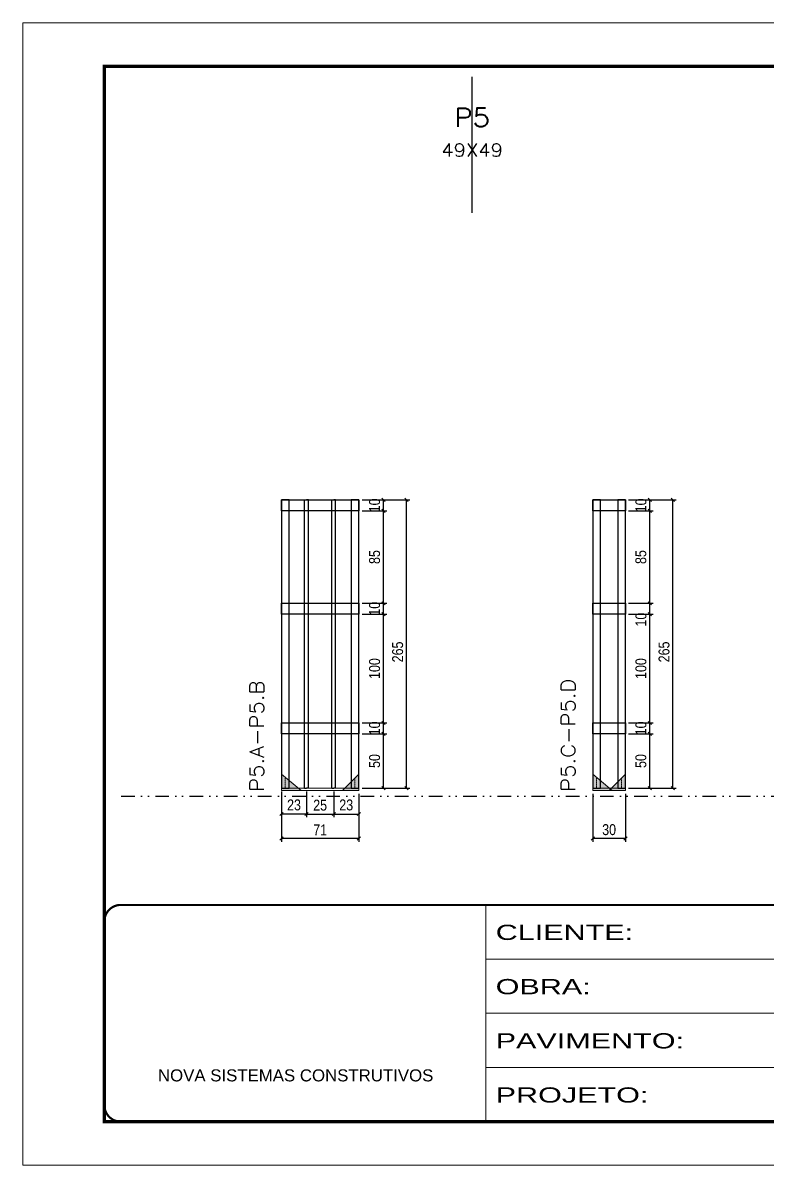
# Model space of a CAD drawing. Extents: x 14400 to 27878, y -21631 to 6985.
# Drawn here: x 17597 to 18281, y 4786 to 5836 of the extents above; entities that cross this region are included whole.
import ezdxf
from ezdxf.enums import TextEntityAlignment as Align

# ---------------------------------------------------------------- set-up
doc = ezdxf.new("R2010")
doc.units = 0
for name, pattern in [('CONTINUO', [0]), ('DASHED', [0.75, 0.5, -0.25]), ('DIVIDE2', [0.625, 0.25, -0.125, 0, -0.125, 0, -0.125]), ('HIDDEN', [0.375, 0.25, -0.125])]:
    doc.linetypes.add(name, pattern=pattern)
for name, color, linetype in [('COTA', 241, 'Continuous'), ('Nível', 160, 'Continuous'), ('SARR_2.2x10', 60, 'Continuous'), ('SARR_3.5x7', 81, 'Continuous'), ('SARR_7x7', 40, 'Continuous'), ('Texto de Titulo', 7, 'Continuous'), ('Texto Qtd Sarr', 242, 'Continuous')]:
    doc.layers.add(name, color=color, linetype=linetype)
for name, color, linetype, lineweight in [('Folhas', 255, 'Continuous', 9), ('Madeira', 126, 'Continuous', 18), ('Sarr 2.2x7', 40, 'Continuous', 9), ('SARRAFO DE PRESSAO', 251, 'DASHED', 9), ('Texto Seção', 7, 'Continuous', 15)]:
    doc.layers.add(name, color=color, linetype=linetype, lineweight=lineweight)
doc.styles.add('ARIAL', font='arial.ttf')
doc.styles.add('COTA TECNICA', font='techl___.ttf', dxfattribs={"height": 10})
doc.styles.add('REGUA-120', font='ROMANS.shx', dxfattribs={"height": 15})
doc.styles.add('ROMANS', font='romans.shx')
doc.styles.add('Tecnologia', font='')
doc.styles.get('Tecnologia').set_extended_font_data('Forgotten Futurist')
doc.dimstyles.new('PAINEL', dxfattribs={"dimtxt": 10, "dimasz": 3, "dimexe": 3, "dimexo": 3, "dimgap": 3, "dimtad": 1, "dimdec": 1, "dimzin": 12, "dimdsep": 46, "dimtxsty": 'COTA TECNICA', "dimblk1": 'OBLIQUE', "dimblk2": 'OBLIQUE', "dimsah": 1, "dimcen": 0.9, "dimclrd": 4, "dimclre": 4, "dimclrt": 240, "dimadec": 1, "dimazin": 3, "dimtfac": 1, "dimtdec": 1, "dimtmove": 0, "dimatfit": 3, "dimfxl": 1, "dimtolj": 1, "dimtzin": 12, "dimarcsym": 0})

# ---------------------------------------------------------------- blocks, each defined once
blk = doc.blocks.new('9999999999')
at = {"color": 30, "linetype": 'CONTINUO'}
for p, q in [((98564.6, 34230.2), (98564.6, 34429.4)), ((98564.6, 34379.6), (99584, 34379.6)), ((98564.6, 34329.8), (99488, 34329.8)), ((98564.6, 34280), (99488, 34280))]:
    blk.add_line(p, q, dxfattribs=at)
at = {"color": 30, "linetype": 'CONTINUO', "const_width": 2}
blk.add_lwpolyline([(99584, 34230.2), (99584, 34414.4, 0.414214), (99569, 34429.4), (98229, 34429.4, 0.414214), (98214, 34414.4), (98214, 34245.2, 0.414214), (98229, 34230.2), (99584, 34230.2)], format="xyb", dxfattribs=at)
at = {"layer": 'Folhas'}
blk.add_lwpolyline([(98139, 34190.2), (99624, 34190.2), (99624, 35240.2), (98139, 35240.2)], close=True, dxfattribs=at)
at = {"layer": 'Folhas', "color": 30, "const_width": 3}
blk.add_lwpolyline([(98214, 34230.2), (99584, 34230.2), (99584, 35200.2), (98214, 35200.2)], close=True, dxfattribs=at)
at = {"color": 7, "linetype": 'Continuous', "ltscale": 5, "style": 'ARIAL'}
blk.add_text('NOVA SISTEMAS CONSTRUTIVOS', height=11.059, dxfattribs=at).set_placement((98263.2, 34267.2))
at = {"layer": 'Folhas', "color": 7, "style": 'Tecnologia', "width": 1.5}
for s, p in [('CLIENTE:', (98573.7, 34397.2)), ('OBRA:', (98573.7, 34347.3)), ('PAVIMENTO:', (98573.7, 34297.5)), ('PROJETO:', (98573.7, 34247.7))]:
    blk.add_text(s, height=14, dxfattribs=at).set_placement(p)
blk = doc.blocks.new('_Oblique')
at = {"color": 0, "linetype": 'ByBlock', "lineweight": -2}
blk.add_line((-0.5, -0.5), (0.5, 0.5), dxfattribs=at)
blk = doc.blocks.new('*D5872')
at = {"layer": 'COTA', "color": 4, "lineweight": -2, "transparency": 16777216}
for p, q in [((17834.8, 5129.6), (17834.8, 5105.9)), ((17857.8, 5129.6), (17857.8, 5105.9)), ((17857.8, 5108.9), (17834.8, 5108.9))]:
    blk.add_line(p, q, dxfattribs=at)
at = {"layer": 'Defpoints', "color": 0, "transparency": 16777216}
for p in [(17834.8, 5132.6), (17857.8, 5132.6), (17834.8, 5108.9)]:
    blk.add_point(p, dxfattribs=at)
at = {"layer": 'COTA', "color": 4, "lineweight": -2, "transparency": 16777216, "xscale": 3, "yscale": 3, "zscale": 3, "rotation": 180}
blk.add_blockref('_Oblique', (17834.8, 5108.9), dxfattribs=at)
at = {"layer": 'COTA', "color": 4, "lineweight": -2, "transparency": 16777216, "xscale": 3, "yscale": 3, "zscale": 3}
blk.add_blockref('_Oblique', (17857.8, 5108.9), dxfattribs=at)
at = {"layer": 'COTA', "color": 240, "transparency": 16777216, "insert": (17846.3, 5117.2), "char_height": 10, "attachment_point": 5, "style": 'COTA TECNICA'}
blk.add_mtext('\\A1;23', dxfattribs=at)
blk = doc.blocks.new('*D5873')
at = {"layer": 'COTA', "color": 4, "lineweight": -2, "transparency": 16777216}
for p, q in [((17882.8, 5129.6), (17882.8, 5105.9)), ((17905.8, 5127.4), (17905.8, 5105.9)), ((17882.8, 5108.9), (17905.8, 5108.9))]:
    blk.add_line(p, q, dxfattribs=at)
at = {"layer": 'Defpoints', "color": 0, "transparency": 16777216}
for p in [(17882.8, 5132.6), (17905.8, 5130.4), (17905.8, 5108.9)]:
    blk.add_point(p, dxfattribs=at)
at = {"layer": 'COTA', "color": 4, "lineweight": -2, "transparency": 16777216, "xscale": 3, "yscale": 3, "zscale": 3, "rotation": 180}
blk.add_blockref('_Oblique', (17882.8, 5108.9), dxfattribs=at)
at = {"layer": 'COTA', "color": 4, "lineweight": -2, "transparency": 16777216, "xscale": 3, "yscale": 3, "zscale": 3}
blk.add_blockref('_Oblique', (17905.8, 5108.9), dxfattribs=at)
at = {"layer": 'COTA', "color": 240, "transparency": 16777216, "insert": (17894.3, 5117.2), "char_height": 10, "attachment_point": 5, "style": 'COTA TECNICA'}
blk.add_mtext('\\A1;23', dxfattribs=at)
blk = doc.blocks.new('*D5874')
at = {"layer": 'COTA', "color": 4, "lineweight": -2, "transparency": 16777216}
for p, q in [((17857.8, 5129.6), (17857.8, 5105.9)), ((17882.8, 5129.6), (17882.8, 5105.9)), ((17857.8, 5108.9), (17882.8, 5108.9))]:
    blk.add_line(p, q, dxfattribs=at)
at = {"layer": 'Defpoints', "color": 0, "transparency": 16777216}
for p in [(17857.8, 5132.6), (17882.8, 5132.6), (17882.8, 5108.9)]:
    blk.add_point(p, dxfattribs=at)
at = {"layer": 'COTA', "color": 4, "lineweight": -2, "transparency": 16777216, "xscale": 3, "yscale": 3, "zscale": 3, "rotation": 180}
blk.add_blockref('_Oblique', (17857.8, 5108.9), dxfattribs=at)
at = {"layer": 'COTA', "color": 4, "lineweight": -2, "transparency": 16777216, "xscale": 3, "yscale": 3, "zscale": 3}
blk.add_blockref('_Oblique', (17882.8, 5108.9), dxfattribs=at)
at = {"layer": 'COTA', "color": 240, "transparency": 16777216, "insert": (17870.3, 5117), "char_height": 10, "attachment_point": 5, "style": 'COTA TECNICA'}
blk.add_mtext('\\A1;25', dxfattribs=at)
blk = doc.blocks.new('*D5911')
at = {"layer": 'COTA', "color": 4, "lineweight": -2, "transparency": 16777216}
for p, q in [((17834.8, 5127.4), (17834.8, 5083.3)), ((17905.8, 5127.4), (17905.8, 5083.3)), ((17905.8, 5086.3), (17834.8, 5086.3))]:
    blk.add_line(p, q, dxfattribs=at)
at = {"layer": 'Defpoints', "color": 0, "transparency": 16777216}
for p in [(17834.8, 5130.4), (17905.8, 5130.4), (17834.8, 5086.3)]:
    blk.add_point(p, dxfattribs=at)
at = {"layer": 'COTA', "color": 4, "lineweight": -2, "transparency": 16777216, "xscale": 3, "yscale": 3, "zscale": 3, "rotation": 180}
blk.add_blockref('_Oblique', (17834.8, 5086.3), dxfattribs=at)
at = {"layer": 'COTA', "color": 4, "lineweight": -2, "transparency": 16777216, "xscale": 3, "yscale": 3, "zscale": 3}
blk.add_blockref('_Oblique', (17905.8, 5086.3), dxfattribs=at)
at = {"layer": 'COTA', "color": 240, "transparency": 16777216, "insert": (17870.3, 5094.3), "char_height": 10, "attachment_point": 5, "style": 'COTA TECNICA'}
blk.add_mtext('\\A1;71', dxfattribs=at)
blk = doc.blocks.new('*D5875')
at = {"layer": 'COTA', "color": 4, "lineweight": -2, "transparency": 16777216}
for p, q in [((17908.8, 5182.6), (17931.5, 5182.6)), ((17928.5, 5132.6), (17928.5, 5182.6)), ((17908.8, 5132.6), (17931.5, 5132.6))]:
    blk.add_line(p, q, dxfattribs=at)
at = {"layer": 'Defpoints', "color": 0, "transparency": 16777216}
for p in [(17905.8, 5182.6), (17928.5, 5182.6), (17905.8, 5132.6)]:
    blk.add_point(p, dxfattribs=at)
at = {"layer": 'COTA', "color": 4, "lineweight": -2, "transparency": 16777216, "xscale": 3, "yscale": 3, "zscale": 3}
for p, rotation in [((17928.5, 5182.6), 90), ((17928.5, 5132.6), 270)]:
    blk.add_blockref('_Oblique', p, dxfattribs=dict(at, rotation=rotation))
at = {"layer": 'COTA', "color": 240, "transparency": 16777216, "insert": (17920.4, 5157.6), "char_height": 10, "attachment_point": 5, "rotation": 90, "style": 'COTA TECNICA'}
blk.add_mtext('\\A1;50', dxfattribs=at)
blk = doc.blocks.new('*D5876')
at = {"layer": 'COTA', "color": 4, "lineweight": -2, "transparency": 16777216}
for p, q in [((17908.8, 5192.6), (17931.5, 5192.6)), ((17928.5, 5182.6), (17928.5, 5192.6)), ((17908.8, 5182.6), (17931.5, 5182.6))]:
    blk.add_line(p, q, dxfattribs=at)
at = {"layer": 'Defpoints', "color": 0, "transparency": 16777216}
for p in [(17905.8, 5192.6), (17928.5, 5192.6), (17905.8, 5182.6)]:
    blk.add_point(p, dxfattribs=at)
at = {"layer": 'COTA', "color": 4, "lineweight": -2, "transparency": 16777216, "xscale": 3, "yscale": 3, "zscale": 3}
for p, rotation in [((17928.5, 5192.6), 90), ((17928.5, 5182.6), 270)]:
    blk.add_blockref('_Oblique', p, dxfattribs=dict(at, rotation=rotation))
at = {"layer": 'COTA', "color": 240, "transparency": 16777216, "insert": (17920.4, 5187.6), "char_height": 10, "attachment_point": 5, "rotation": 90, "style": 'COTA TECNICA'}
blk.add_mtext('\\A1;10', dxfattribs=at)
blk = doc.blocks.new('*D5877')
at = {"layer": 'COTA', "color": 4, "lineweight": -2, "transparency": 16777216}
for p, q in [((17908.8, 5292.6), (17931.5, 5292.6)), ((17928.5, 5192.6), (17928.5, 5292.6)), ((17908.8, 5192.6), (17931.5, 5192.6))]:
    blk.add_line(p, q, dxfattribs=at)
at = {"layer": 'Defpoints', "color": 0, "transparency": 16777216}
for p in [(17905.8, 5292.6), (17928.5, 5292.6), (17905.8, 5192.6)]:
    blk.add_point(p, dxfattribs=at)
at = {"layer": 'COTA', "color": 4, "lineweight": -2, "transparency": 16777216, "xscale": 3, "yscale": 3, "zscale": 3}
for p, rotation in [((17928.5, 5292.6), 90), ((17928.5, 5192.6), 270)]:
    blk.add_blockref('_Oblique', p, dxfattribs=dict(at, rotation=rotation))
at = {"layer": 'COTA', "color": 240, "transparency": 16777216, "insert": (17920.4, 5242.6), "char_height": 10, "attachment_point": 5, "rotation": 90, "style": 'COTA TECNICA'}
blk.add_mtext('\\A1;100', dxfattribs=at)
blk = doc.blocks.new('*D5878')
at = {"layer": 'COTA', "color": 4, "lineweight": -2, "transparency": 16777216}
for p, q in [((17908.8, 5302.6), (17931.5, 5302.6)), ((17928.5, 5292.6), (17928.5, 5302.6)), ((17908.8, 5292.6), (17931.5, 5292.6))]:
    blk.add_line(p, q, dxfattribs=at)
at = {"layer": 'Defpoints', "color": 0, "transparency": 16777216}
for p in [(17905.8, 5302.6), (17928.5, 5302.6), (17905.8, 5292.6)]:
    blk.add_point(p, dxfattribs=at)
at = {"layer": 'COTA', "color": 4, "lineweight": -2, "transparency": 16777216, "xscale": 3, "yscale": 3, "zscale": 3}
for p, rotation in [((17928.5, 5302.6), 90), ((17928.5, 5292.6), 270)]:
    blk.add_blockref('_Oblique', p, dxfattribs=dict(at, rotation=rotation))
at = {"layer": 'COTA', "color": 240, "transparency": 16777216, "insert": (17920.4, 5297.6), "char_height": 10, "attachment_point": 5, "rotation": 90, "style": 'COTA TECNICA'}
blk.add_mtext('\\A1;10', dxfattribs=at)
blk = doc.blocks.new('*D5879')
at = {"layer": 'COTA', "color": 4, "lineweight": -2, "transparency": 16777216}
for p, q in [((17908.8, 5397.6), (17952.7, 5397.6)), ((17949.7, 5132.6), (17949.7, 5397.6)), ((17908.8, 5132.6), (17952.7, 5132.6))]:
    blk.add_line(p, q, dxfattribs=at)
at = {"layer": 'Defpoints', "color": 0, "transparency": 16777216}
for p in [(17905.8, 5397.6), (17949.7, 5397.6), (17905.8, 5132.6)]:
    blk.add_point(p, dxfattribs=at)
at = {"layer": 'COTA', "color": 4, "lineweight": -2, "transparency": 16777216, "xscale": 3, "yscale": 3, "zscale": 3}
for p, rotation in [((17949.7, 5397.6), 90), ((17949.7, 5132.6), 270)]:
    blk.add_blockref('_Oblique', p, dxfattribs=dict(at, rotation=rotation))
at = {"layer": 'COTA', "color": 240, "transparency": 16777216, "insert": (17941.6, 5257.9), "char_height": 10, "attachment_point": 5, "rotation": 90, "style": 'COTA TECNICA'}
blk.add_mtext('\\A1;265', dxfattribs=at)
blk = doc.blocks.new('*D5912')
at = {"layer": 'COTA', "color": 4, "lineweight": -2, "transparency": 16777216}
for p, q in [((18121, 5127.4), (18121, 5083.3)), ((18151, 5127.4), (18151, 5083.3)), ((18151, 5086.3), (18121, 5086.3))]:
    blk.add_line(p, q, dxfattribs=at)
at = {"layer": 'Defpoints', "color": 0, "transparency": 16777216}
for p in [(18121, 5130.4), (18151, 5130.4), (18121, 5086.3)]:
    blk.add_point(p, dxfattribs=at)
at = {"layer": 'COTA', "color": 4, "lineweight": -2, "transparency": 16777216, "xscale": 3, "yscale": 3, "zscale": 3, "rotation": 180}
blk.add_blockref('_Oblique', (18121, 5086.3), dxfattribs=at)
at = {"layer": 'COTA', "color": 4, "lineweight": -2, "transparency": 16777216, "xscale": 3, "yscale": 3, "zscale": 3}
blk.add_blockref('_Oblique', (18151, 5086.3), dxfattribs=at)
at = {"layer": 'COTA', "color": 240, "transparency": 16777216, "insert": (18136, 5094.5), "char_height": 10, "attachment_point": 5, "style": 'COTA TECNICA'}
blk.add_mtext('\\A1;30', dxfattribs=at)
blk = doc.blocks.new('*D5880')
at = {"layer": 'COTA', "color": 4, "lineweight": -2, "transparency": 16777216}
for p, q in [((18153.7, 5182.6), (18176.4, 5182.6)), ((18173.4, 5132.6), (18173.4, 5182.6)), ((18153.7, 5132.6), (18176.4, 5132.6))]:
    blk.add_line(p, q, dxfattribs=at)
at = {"layer": 'Defpoints', "color": 0, "transparency": 16777216}
for p in [(18150.7, 5182.6), (18173.4, 5182.6), (18150.7, 5132.6)]:
    blk.add_point(p, dxfattribs=at)
at = {"layer": 'COTA', "color": 4, "lineweight": -2, "transparency": 16777216, "xscale": 3, "yscale": 3, "zscale": 3}
for p, rotation in [((18173.4, 5182.6), 90), ((18173.4, 5132.6), 270)]:
    blk.add_blockref('_Oblique', p, dxfattribs=dict(at, rotation=rotation))
at = {"layer": 'COTA', "color": 240, "transparency": 16777216, "insert": (18165.2, 5157.6), "char_height": 10, "attachment_point": 5, "rotation": 90, "style": 'COTA TECNICA'}
blk.add_mtext('\\A1;50', dxfattribs=at)
blk = doc.blocks.new('*D5881')
at = {"layer": 'COTA', "color": 4, "lineweight": -2, "transparency": 16777216}
for p, q in [((18153.7, 5192.6), (18176.4, 5192.6)), ((18173.4, 5182.6), (18173.4, 5192.6)), ((18153.7, 5182.6), (18176.4, 5182.6))]:
    blk.add_line(p, q, dxfattribs=at)
at = {"layer": 'Defpoints', "color": 0, "transparency": 16777216}
for p in [(18150.7, 5192.6), (18173.4, 5192.6), (18150.7, 5182.6)]:
    blk.add_point(p, dxfattribs=at)
at = {"layer": 'COTA', "color": 4, "lineweight": -2, "transparency": 16777216, "xscale": 3, "yscale": 3, "zscale": 3}
for p, rotation in [((18173.4, 5192.6), 90), ((18173.4, 5182.6), 270)]:
    blk.add_blockref('_Oblique', p, dxfattribs=dict(at, rotation=rotation))
at = {"layer": 'COTA', "color": 240, "transparency": 16777216, "insert": (18165.3, 5187.6), "char_height": 10, "attachment_point": 5, "rotation": 90, "style": 'COTA TECNICA'}
blk.add_mtext('\\A1;10', dxfattribs=at)
blk = doc.blocks.new('*D5882')
at = {"layer": 'COTA', "color": 4, "lineweight": -2, "transparency": 16777216}
for p, q in [((18153.7, 5292.6), (18176.4, 5292.6)), ((18173.4, 5192.6), (18173.4, 5292.6)), ((18153.7, 5192.6), (18176.4, 5192.6))]:
    blk.add_line(p, q, dxfattribs=at)
at = {"layer": 'Defpoints', "color": 0, "transparency": 16777216}
for p in [(18150.7, 5292.6), (18173.4, 5292.6), (18150.7, 5192.6)]:
    blk.add_point(p, dxfattribs=at)
at = {"layer": 'COTA', "color": 4, "lineweight": -2, "transparency": 16777216, "xscale": 3, "yscale": 3, "zscale": 3}
for p, rotation in [((18173.4, 5292.6), 90), ((18173.4, 5192.6), 270)]:
    blk.add_blockref('_Oblique', p, dxfattribs=dict(at, rotation=rotation))
at = {"layer": 'COTA', "color": 240, "transparency": 16777216, "insert": (18165.3, 5242.6), "char_height": 10, "attachment_point": 5, "rotation": 90, "style": 'COTA TECNICA'}
blk.add_mtext('\\A1;100', dxfattribs=at)
blk = doc.blocks.new('*D5883')
at = {"layer": 'COTA', "color": 4, "lineweight": -2, "transparency": 16777216}
for p, q in [((18153.7, 5302.6), (18176.4, 5302.6)), ((18173.4, 5292.6), (18173.4, 5302.6)), ((18153.7, 5292.6), (18176.4, 5292.6))]:
    blk.add_line(p, q, dxfattribs=at)
at = {"layer": 'Defpoints', "color": 0, "transparency": 16777216}
for p in [(18150.7, 5302.6), (18173.4, 5302.6), (18150.7, 5292.6)]:
    blk.add_point(p, dxfattribs=at)
at = {"layer": 'COTA', "color": 4, "lineweight": -2, "transparency": 16777216, "xscale": 3, "yscale": 3, "zscale": 3}
for p, rotation in [((18173.4, 5302.6), 90), ((18173.4, 5292.6), 270)]:
    blk.add_blockref('_Oblique', p, dxfattribs=dict(at, rotation=rotation))
at = {"layer": 'COTA', "color": 240, "transparency": 16777216, "insert": (18165.3, 5287.6), "char_height": 10, "attachment_point": 5, "rotation": 90, "style": 'COTA TECNICA'}
blk.add_mtext('\\A1;10', dxfattribs=at)
blk = doc.blocks.new('*D5884')
at = {"layer": 'COTA', "color": 4, "lineweight": -2, "transparency": 16777216}
for p, q in [((18153.7, 5397.6), (18197.6, 5397.6)), ((18194.6, 5132.6), (18194.6, 5397.6)), ((18153.7, 5132.6), (18197.6, 5132.6))]:
    blk.add_line(p, q, dxfattribs=at)
at = {"layer": 'Defpoints', "color": 0, "transparency": 16777216}
for p in [(18150.7, 5397.6), (18194.6, 5397.6), (18150.7, 5132.6)]:
    blk.add_point(p, dxfattribs=at)
at = {"layer": 'COTA', "color": 4, "lineweight": -2, "transparency": 16777216, "xscale": 3, "yscale": 3, "zscale": 3}
for p, rotation in [((18194.6, 5397.6), 90), ((18194.6, 5132.6), 270)]:
    blk.add_blockref('_Oblique', p, dxfattribs=dict(at, rotation=rotation))
at = {"layer": 'COTA', "color": 240, "transparency": 16777216, "insert": (18186.5, 5257.9), "char_height": 10, "attachment_point": 5, "rotation": 90, "style": 'COTA TECNICA'}
blk.add_mtext('\\A1;265', dxfattribs=at)
blk = doc.blocks.new('*D5885')
at = {"layer": 'COTA', "color": 4, "lineweight": -2, "transparency": 16777216}
for p, q in [((18153.7, 5397.6), (18176.4, 5397.6)), ((18173.4, 5387.6), (18173.4, 5397.6)), ((18153.7, 5387.6), (18176.4, 5387.6))]:
    blk.add_line(p, q, dxfattribs=at)
at = {"layer": 'Defpoints', "color": 0, "transparency": 16777216}
for p in [(18150.7, 5397.6), (18173.4, 5397.6), (18150.7, 5387.6)]:
    blk.add_point(p, dxfattribs=at)
at = {"layer": 'COTA', "color": 4, "lineweight": -2, "transparency": 16777216, "xscale": 3, "yscale": 3, "zscale": 3}
for p, rotation in [((18173.4, 5397.6), 90), ((18173.4, 5387.6), 270)]:
    blk.add_blockref('_Oblique', p, dxfattribs=dict(at, rotation=rotation))
at = {"layer": 'COTA', "color": 240, "transparency": 16777216, "insert": (18165.3, 5392.6), "char_height": 10, "attachment_point": 5, "rotation": 90, "style": 'COTA TECNICA'}
blk.add_mtext('\\A1;10', dxfattribs=at)
blk = doc.blocks.new('*D5913')
at = {"layer": 'COTA', "color": 4, "lineweight": -2, "transparency": 16777216}
for p, q in [((18154, 5387.6), (18176.4, 5387.6)), ((18173.4, 5302.6), (18173.4, 5387.6)), ((18154, 5302.6), (18176.4, 5302.6))]:
    blk.add_line(p, q, dxfattribs=at)
at = {"layer": 'Defpoints', "color": 0, "transparency": 16777216}
for p in [(18151, 5387.6), (18173.4, 5387.6), (18151, 5302.6)]:
    blk.add_point(p, dxfattribs=at)
at = {"layer": 'COTA', "color": 4, "lineweight": -2, "transparency": 16777216, "xscale": 3, "yscale": 3, "zscale": 3}
for p, rotation in [((18173.4, 5387.6), 90), ((18173.4, 5302.6), 270)]:
    blk.add_blockref('_Oblique', p, dxfattribs=dict(at, rotation=rotation))
at = {"layer": 'COTA', "color": 240, "transparency": 16777216, "insert": (18165.2, 5345.1), "char_height": 10, "attachment_point": 5, "rotation": 90, "style": 'COTA TECNICA'}
blk.add_mtext('\\A1;85', dxfattribs=at)
blk = doc.blocks.new('titulo1')
at = {"layer": 'Defpoints', "color": 252, "linetype": 'HIDDEN', "ltscale": 2}
blk.add_line((0, 0), (0, 125), dxfattribs=at)
at = {"layer": 'Defpoints', "style": 'ROMANS', "oblique": 15}
blk.add_attdef('FOLHA', text='', height=10, dxfattribs=at).set_placement((0, 15.6), align=Align.MIDDLE_CENTER)
at = {"layer": 'Texto Qtd Sarr', "color": 3, "style": 'ROMANS', "oblique": 15}
for tag, height, p in [('TITULO', 17, (0, 71.4)), ('SEÇÃO', 12, (0, 41.5))]:
    blk.add_attdef(tag, text='', height=height, dxfattribs=at).set_placement(p, align=Align.MIDDLE_CENTER)
blk = doc.blocks.new('*D5914')
at = {"layer": 'COTA', "color": 4, "lineweight": -2, "transparency": 16777216}
for p, q in [((17908.8, 5387.6), (17931.5, 5387.6)), ((17928.5, 5302.6), (17928.5, 5387.6)), ((17908.8, 5302.6), (17931.5, 5302.6))]:
    blk.add_line(p, q, dxfattribs=at)
at = {"layer": 'Defpoints', "color": 0, "transparency": 16777216}
for p in [(17905.8, 5387.6), (17928.5, 5387.6), (17905.8, 5302.6)]:
    blk.add_point(p, dxfattribs=at)
at = {"layer": 'COTA', "color": 4, "lineweight": -2, "transparency": 16777216, "xscale": 3, "yscale": 3, "zscale": 3}
for p, rotation in [((17928.5, 5387.6), 90), ((17928.5, 5302.6), 270)]:
    blk.add_blockref('_Oblique', p, dxfattribs=dict(at, rotation=rotation))
at = {"layer": 'COTA', "color": 240, "transparency": 16777216, "insert": (17920.4, 5345.1), "char_height": 10, "attachment_point": 5, "rotation": 90, "style": 'COTA TECNICA'}
blk.add_mtext('\\A1;85', dxfattribs=at)
blk = doc.blocks.new('*D5915')
at = {"layer": 'COTA', "color": 4, "lineweight": -2, "transparency": 16777216}
for p, q in [((17908.8, 5397.6), (17931.5, 5397.6)), ((17928.5, 5387.6), (17928.5, 5397.6)), ((17908.8, 5387.6), (17931.5, 5387.6))]:
    blk.add_line(p, q, dxfattribs=at)
at = {"layer": 'Defpoints', "color": 0, "transparency": 16777216}
for p in [(17905.8, 5397.6), (17928.5, 5397.6), (17905.8, 5387.6)]:
    blk.add_point(p, dxfattribs=at)
at = {"layer": 'COTA', "color": 4, "lineweight": -2, "transparency": 16777216, "xscale": 3, "yscale": 3, "zscale": 3}
for p, rotation in [((17928.5, 5397.6), 90), ((17928.5, 5387.6), 270)]:
    blk.add_blockref('_Oblique', p, dxfattribs=dict(at, rotation=rotation))
at = {"layer": 'COTA', "color": 240, "transparency": 16777216, "insert": (17920.4, 5392.6), "char_height": 10, "attachment_point": 5, "rotation": 90, "style": 'COTA TECNICA'}
blk.add_mtext('\\A1;10', dxfattribs=at)

msp = doc.modelspace()

# ---------------------------------------------------------------- hatches: boundary and pattern name
at = {"layer": 'Madeira'}
h = msp.add_hatch(color=252, dxfattribs=at)
h.dxf.hatch_style = 2
h.paths.add_polyline_path([(17834.78, 5145.44), (17834.78, 5130.44), (17852.78, 5130.44)])
h = msp.add_hatch(color=252, dxfattribs=at)
h.dxf.hatch_style = 2
h.paths.add_polyline_path([(17905.78, 5145.44), (17905.78, 5130.44), (17890.78, 5130.44)])
h = msp.add_hatch(color=252, dxfattribs=at)
h.dxf.hatch_style = 2
h.paths.add_polyline_path([(18120.95, 5145.44), (18120.95, 5130.44), (18138.95, 5130.44)])
h = msp.add_hatch(color=252, dxfattribs=at)
h.dxf.hatch_style = 2
h.paths.add_polyline_path([(18150.95, 5145.44), (18150.95, 5130.44), (18135.95, 5130.44)])

# ---------------------------------------------------------------- linework, layer by layer
at = {"layer": 'Madeira', "color": 1, "linetype": 'HIDDEN'}
for p, q in [((17838.28, 5141.94), (17838.28, 5132.64)), ((17838.28, 5141.94), (17838.28, 5132.64)), ((17841.78, 5138.43), (17841.78, 5132.64)), ((17902.28, 5141.94), (17902.28, 5132.64)), ((17902.28, 5141.94), (17902.28, 5132.64)), ((18124.45, 5141.94), (18124.45, 5132.64)), ((18124.45, 5141.94), (18124.45, 5132.64)), ((18127.95, 5138.43), (18127.95, 5132.64)), ((18147.45, 5141.94), (18147.45, 5132.64)), ((18147.45, 5141.94), (18147.45, 5132.64)), ((17844.62, 5132.64), (17834.78, 5132.64)), ((17844.62, 5132.64), (17834.78, 5132.64)), ((17850.58, 5132.64), (17834.78, 5132.64)), ((17892.98, 5132.64), (17905.78, 5132.64)), ((17895.95, 5132.64), (17905.78, 5132.64)), ((17895.95, 5132.64), (17905.78, 5132.64)), ((18130.79, 5132.64), (18120.95, 5132.64)), ((18130.79, 5132.64), (18120.95, 5132.64)), ((18136.75, 5132.64), (18120.95, 5132.64)), ((18138.15, 5132.64), (18150.95, 5132.64)), ((18141.12, 5132.64), (18150.95, 5132.64)), ((18141.12, 5132.64), (18150.95, 5132.64))]:
    msp.add_line(p, q, dxfattribs=at)
at = {"layer": 'Madeira'}
for p, q in [((17834.78, 5132.64), (17834.78, 5130.44)), ((17834.78, 5132.64), (17834.78, 5130.44)), ((17834.78, 5132.64), (17834.78, 5130.44)), ((18120.95, 5132.64), (18120.95, 5130.44)), ((18120.95, 5132.64), (18120.95, 5130.44)), ((18120.95, 5132.64), (18120.95, 5130.44))]:
    msp.add_line(p, q, dxfattribs=at)
at = {"layer": 'Madeira', "color": 0}
for points in [[(17834.78, 5145.44), (17834.78, 5130.44), (17852.78, 5130.44), (17834.78, 5145.44)], [(17905.78, 5145.44), (17905.78, 5130.44), (17890.78, 5130.44), (17905.78, 5145.44)], [(18120.95, 5145.44), (18120.95, 5130.44), (18138.95, 5130.44), (18120.95, 5145.44)], [(18150.95, 5145.44), (18150.95, 5130.44), (18135.95, 5130.44), (18150.95, 5145.44)]]:
    msp.add_lwpolyline(points, dxfattribs=at)
at = {"layer": 'Nível', "color": 4, "linetype": 'DIVIDE2', "ltscale": 50}
msp.add_line((17687.34, 5125.44), (19057.34, 5125.44), dxfattribs=at)
at = {"layer": 'Sarr 2.2x7'}
for points in [[(17905.78, 5132.64), (17834.78, 5132.64), (17834.78, 5130.44), (17905.78, 5130.44)], [(18150.95, 5132.64), (18120.95, 5132.64), (18120.95, 5130.44), (18150.95, 5130.44)]]:
    msp.add_lwpolyline(points, close=True, dxfattribs=at)
at = {"layer": 'SARR_2.2x10'}
for points in [[(17834.78, 5397.6), (17905.78, 5397.6), (17905.78, 5387.6), (17834.78, 5387.6)], [(18120.95, 5397.6), (18150.95, 5397.6), (18150.95, 5387.6), (18120.95, 5387.6)], [(17834.78, 5302.6), (17905.78, 5302.6), (17905.78, 5292.6), (17834.78, 5292.6)], [(18120.95, 5302.6), (18150.95, 5302.6), (18150.95, 5292.6), (18120.95, 5292.6)], [(17834.78, 5192.6), (17905.78, 5192.6), (17905.78, 5182.6), (17834.78, 5182.6)], [(18120.95, 5192.6), (18150.95, 5192.6), (18150.95, 5182.6), (18120.95, 5182.6)]]:
    msp.add_lwpolyline(points, close=True, dxfattribs=at)
at = {"layer": 'SARR_3.5x7'}
for p, q in [((17856.03, 5132.64), (17856.03, 5397.6)), ((17856.03, 5397.6), (17857.78, 5397.6)), ((17859.53, 5397.6), (17857.78, 5397.6)), ((17859.53, 5132.64), (17859.53, 5397.6)), ((17881.03, 5132.64), (17881.03, 5397.6)), ((17881.03, 5397.6), (17882.78, 5397.6)), ((17884.53, 5397.6), (17882.78, 5397.6)), ((17884.53, 5132.64), (17884.53, 5397.6)), ((17856.03, 5132.64), (17857.78, 5132.64)), ((17859.53, 5132.64), (17857.78, 5132.64)), ((17881.03, 5132.64), (17882.78, 5132.64)), ((17884.53, 5132.64), (17882.78, 5132.64))]:
    msp.add_line(p, q, dxfattribs=at)
at = {"layer": 'SARR_7x7'}
for points in [[(17834.78, 5132.64), (17841.78, 5132.64), (17841.78, 5397.6), (17834.78, 5397.6)], [(17898.78, 5132.64), (17905.78, 5132.64), (17905.78, 5397.6), (17898.78, 5397.6)], [(18120.95, 5132.64), (18127.95, 5132.64), (18127.95, 5397.6), (18120.95, 5397.6)], [(18143.95, 5132.64), (18150.95, 5132.64), (18150.95, 5397.6), (18143.95, 5397.6)]]:
    msp.add_lwpolyline(points, close=True, dxfattribs=at)

# ---------------------------------------------------------------- block references
at = {"layer": 'SARRAFO DE PRESSAO', "color": 6, "linetype": 'ByBlock'}
msp.add_blockref('9999999999', (-80542.01, -29404.05), dxfattribs=at)
at = {"layer": 'Texto Seção'}
ref = msp.add_blockref('titulo1', (18010.01, 5661.65), dxfattribs=at)
ref.add_attrib('TITULO', 'P5', dxfattribs={"layer": 'Texto de Titulo', "color": 7, "height": 17, "style": 'ROMANS', "width": 1.1}).set_placement((18010.01, 5749.15), align=Align.MIDDLE_CENTER)
ref.add_attrib('SEÇÃO', '49X49', dxfattribs={"layer": 'Texto de Titulo', "color": 7, "height": 12, "style": 'ROMANS', "width": 1.1}).set_placement((18010.01, 5719.15), align=Align.MIDDLE_CENTER)

# ---------------------------------------------------------------- texts
at = {"layer": 'Texto Seção', "style": 'REGUA-120', "width": 1.1}
for s, p in [('P5.A-P5.B', (17818.64, 5129.32)), ('P5.C-P5.D', (18104.81, 5129.32))]:
    msp.add_text(s, height=13, rotation=90, dxfattribs=at).set_placement(p)

# ---------------------------------------------------------------- dimensions: what is measured, and where the dimension line sits
at = {"layer": 'COTA'}
for base, p1, p2, picture, middle in [((17928.48, 5397.64), (17905.78, 5387.64), (17905.78, 5397.64), '*D5915', (17928.48, 5392.64)), ((17949.7, 5397.6), (17905.78, 5132.6), (17905.78, 5397.6), '*D5879', (17949.7, 5257.9)), ((18173.36, 5397.64), (18150.66, 5387.64), (18150.66, 5397.64), '*D5885', (18173.36, 5392.64)), ((18194.57, 5397.6), (18150.66, 5132.6), (18150.66, 5397.6), '*D5884', (18194.57, 5257.9)), ((17928.48, 5302.64), (17905.78, 5292.64), (17905.78, 5302.64), '*D5878', (17928.48, 5297.64)), ((18173.36, 5302.64), (18150.66, 5292.64), (18150.66, 5302.64), '*D5883', (18173.36, 5287.64)), ((17928.48, 5192.64), (17905.78, 5182.64), (17905.78, 5192.64), '*D5876', (17928.48, 5187.64)), ((18173.36, 5192.64), (18150.66, 5182.64), (18150.66, 5192.64), '*D5881', (18173.36, 5187.64))]:
    dim = msp.add_linear_dim(base=base, p1=p1, p2=p2, angle=90, dimstyle='PAINEL', override={"dimtmove": 1}, dxfattribs=at)
    dim.commit()
    dim.dimension.update_dxf_attribs({"geometry": picture, "text_midpoint": middle, "dimtype": 160})
for base, p1, p2, angle, picture, middle in [((17928.48, 5387.64), (17905.78, 5302.6), (17905.78, 5387.64), 90, '*D5914', (17920.35, 5345.12)), ((17928.48, 5292.64), (17905.78, 5192.64), (17905.78, 5292.64), 90, '*D5877', (17920.38, 5242.64)), ((18173.36, 5292.64), (18150.66, 5192.64), (18150.66, 5292.64), 90, '*D5882', (18165.25, 5242.64)), ((17928.48, 5182.64), (17905.78, 5132.64), (17905.78, 5182.64), 90, '*D5875', (17920.37, 5157.64)), ((18173.36, 5182.64), (18150.66, 5132.64), (18150.66, 5182.64), 90, '*D5880', (18165.25, 5157.64)), ((17834.78, 5108.94), (17857.78, 5132.64), (17834.78, 5132.64), 180, '*D5872', (17846.28, 5117.15))]:
    dim = msp.add_linear_dim(base=base, p1=p1, p2=p2, angle=angle, dimstyle='PAINEL', override={"dimtmove": 1}, dxfattribs=at)
    dim.commit()
    dim.dimension.update_dxf_attribs({"geometry": picture, "text_midpoint": middle})
dim = msp.add_linear_dim(base=(18173.36, 5387.6), p1=(18150.95, 5302.6), p2=(18150.95, 5387.6), angle=90, dimstyle='PAINEL', dxfattribs=at)
dim.commit()
dim.dimension.update_dxf_attribs({"geometry": '*D5913', "text_midpoint": (18165.23, 5345.1)})
for base, p1, p2, picture, middle in [((17834.78, 5086.26), (17905.78, 5130.44), (17834.78, 5130.44), '*D5911', (17870.28, 5094.33)), ((18120.95, 5086.26), (18150.95, 5130.44), (18120.95, 5130.44), '*D5912', (18135.95, 5094.48))]:
    dim = msp.add_linear_dim(base=base, p1=p1, p2=p2, dimstyle='PAINEL', dxfattribs=at)
    dim.commit()
    dim.dimension.update_dxf_attribs({"geometry": picture, "text_midpoint": middle})
dim = msp.add_linear_dim(base=(17882.78, 5108.94), p1=(17857.78, 5132.64), p2=(17882.78, 5132.64), dimstyle='PAINEL', override={"dimtmove": 1}, dxfattribs=at)
dim.commit()
dim.dimension.update_dxf_attribs({"geometry": '*D5874', "text_midpoint": (17870.28, 5117.04)})
dim = msp.add_linear_dim(base=(17905.78, 5108.94), p1=(17882.78, 5132.64), p2=(17905.78, 5130.44), dimstyle='PAINEL', override={"dimtmove": 1}, dxfattribs=at)
dim.commit()
dim.dimension.update_dxf_attribs({"geometry": '*D5873', "text_midpoint": (17894.28, 5108.94), "dimtype": 160})

doc.saveas('drawing.dxf')
